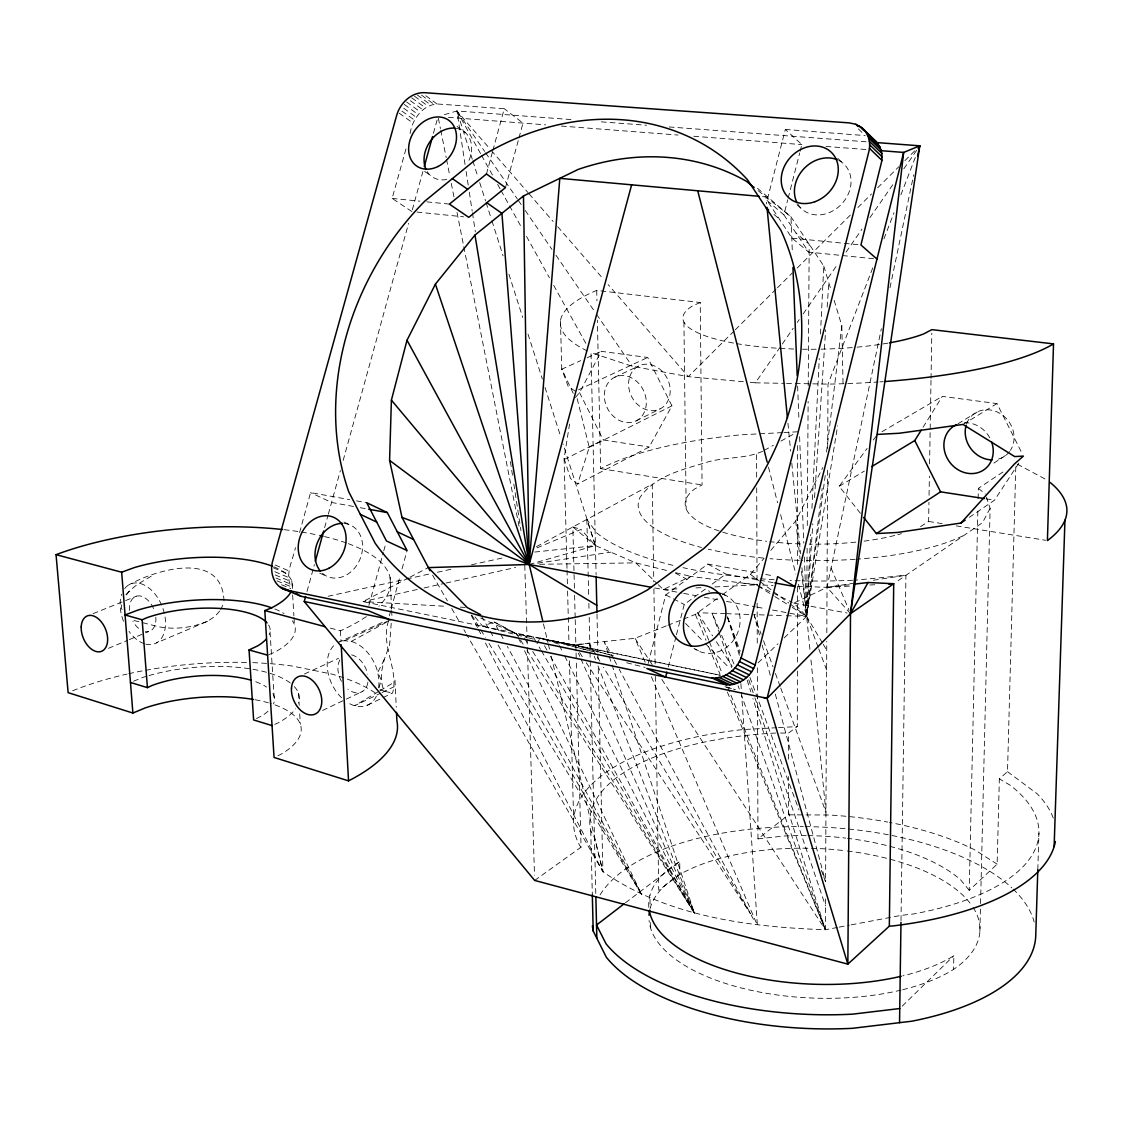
<?xml version="1.0" encoding="UTF-8"?>
<svg xmlns="http://www.w3.org/2000/svg" width="1121" height="1121" viewBox="0 0 1121 1121"><rect width="100%" height="100%" fill="white"/><g stroke="black" fill="none" stroke-linecap="round" stroke-linejoin="round"><path stroke-width="0.75" stroke-dasharray="5 3.75" d="M757.348 667.724L757.964 838.886L788.497 814.827L788.497 776.559M788.511 759.155L788.511 733.064L797.297 726.576L797.367 670.764M797.381 662.035L797.479 583.551M797.507 564.353L797.662 442.249M825.532 898.972L825.378 929.743C748.52 927.025 667.598 916.628 602.902 871.746L466.49 634.206M823.795 876.888L825.602 881.793L826.766 641.464M826.808 632.734L827.606 467.485M827.69 448.372L827.999 384.111L873.259 266.588M809.908 649.325L806.658 616.41L807.148 544.764M807.274 525.539L808.129 401.458M808.227 385.736L809.194 244.182L796.022 233.07M901.004 920.565L905.922 575.255L856.024 580.103M920.551 526.646L928.622 521.447L928.945 502.264M929.057 495.286L929.379 476.103M929.589 463.898L931.005 380.215M931.033 378.464L931.803 333.133M902.727 989.703A167.211 75.822 2.1 0 0 953.551 969.441L953.845 955.709A167.491 75.177 2 0 1 902.923 975.831M1015.78 466.882L1007.513 771.654L999.357 778.843L997.13 864.151L969.231 890.34L977.89 509.326M978.129 498.831L978.367 488.35L1005.775 470.119M979.88 931.565L980.511 905.334M980.553 903.582L990.109 508.289L986.382 497.192M1037.808 869.574L1038.943 833.183M818.162 647.279L806.658 616.41L810.665 534.479M811.94 508.345L819.269 358.44M820.46 334.03L823.781 266.055L790.964 216.829L755.358 186.45M378.702 687.523L379.094 681.036L377.777 672.39A34.625 23.709 65.1 0 0 351.251 641.436L344.595 640.722A34.625 23.709 65.1 0 0 338.542 642.263L385.428 621.006M224.004 600.926C222.112 549.893 156.057 569.538 128.789 584.868M822.366 642.851L806.658 616.41L812.809 523.801M814.547 497.584L825.673 329.84M827.172 307.126L828.797 282.66M573.209 393.275L561.817 369.173L580.762 360.612M277.055 580.888L290.942 586.633C284.818 573.826 292.847 560.122 295.468 547.594M383.13 697.584L392.588 693.016C399.16 669.699 380.089 645.304 388.539 620.95M391.215 623.248L389.618 644.981L384.279 659.372L381.827 670.484L381.266 679.999L378.604 689.149M784.238 637.835L806.658 616.41L822.141 488.364M826.541 452.029L841.815 325.707L833.8 299.223M786.283 615.709L806.658 616.41L825.673 472.109M567.002 568.361L564.101 458.475L569.552 424.032M772.523 610.02L806.658 616.41L837.625 425.84M121.797 604.85L121.236 608.143L123.576 612.36M804.332 557.081L806.658 616.41L793.864 603.14L827.018 587.334L881.358 328.705M889.976 287.677L913.671 174.876M668.228 666.981L676.005 636.56M676.439 634.864L684.23 604.443L705.291 589.071L709.593 591.384M873.567 258.727L808.689 252.099L783.887 214.812L787.741 199.762M788.161 198.095L799.707 152.946M800.142 151.279L801.851 144.595L785.331 129.447L767.072 200.519L792.029 238.142L808.689 252.099M648.134 663.492L665.748 594.915L707.827 564.073L758.889 573.251M368.907 605.424L383.312 552.541M383.76 550.887L385.568 544.288M486.472 173.979L492.399 152.218M492.848 150.55L504.254 108.709L436.966 103.959C421.594 105.402 411.617 120.606 409.894 134.898M389.351 615.779L390.711 610.749M391.159 609.081L400.239 575.619M402.047 568.922L407.049 550.523M505.473 187.641L518.491 139.649M518.939 137.995L522.989 123.1L504.254 108.709M299.587 532.601L310.573 492.595L349.682 499.63M307.014 591.426L314.426 564.578M324.614 527.655L327.85 515.912M328.313 514.231L340.378 470.526M343.166 460.437L408.605 223.303M412.318 209.865L422.883 171.541M433.463 133.217L437.148 119.891M411.855 211.533L392.126 198.417L406.152 148.28M564.101 458.475L570.519 478.499L577.651 484.048L589.24 447.279L576.614 396.358M883.951 238.843L893.998 212.738M900.92 194.774L915.367 157.248M220.725 609.824L223.906 602.481M384.279 659.372L377.777 672.39L381.266 679.999L382.653 687.215L385.848 691.615L392.588 693.016M770.8 550.341L795.714 520.985L822.828 467.541M575.423 397.493L579.543 392.616L601.29 351.349L647.714 357.473L671.941 405.83L649.171 446.999L577.651 484.048M990.109 508.289L982.542 522.624L895.076 582.78M923.031 427.297L942.313 396.372L996.947 403.588L1022.646 454.551M969.343 517.327L994.565 500.148L1018.765 463.197M750.215 382.345L755.372 382.822L781.281 345.478M782.276 344.035L793.234 328.243M797.227 322.498L799.217 319.625M803.197 313.88L838.074 263.603M846.047 252.113L861.993 229.132M869.952 217.642L892.877 184.601M903.834 168.795L918.772 147.257M860.438 513.334L839.167 486.318L867.108 448.442M873.315 440.021L876.412 435.817M126.421 594.887C132.782 585.863 143.264 581.168 152.414 575.493M722.428 594.719L750.425 574.358L764.004 558.356M219.604 611.113L215.12 616.256L207.455 621.342L156.548 642.865M762.672 451.259C745.157 459.274 723.844 456.681 705.291 462.721C681.778 469.839 655.014 476.005 640.063 497.304A176.011 54.565 0.3 0 0 701.452 547.482M125.888 594.761L129.251 591.103M734.115 330.961L688.322 376.642L632.216 366.245L591.005 352.667L596.092 574.597M735.348 329.728L776.194 288.994M777.442 287.761L792.295 272.949M797.241 268.017L850.461 214.938M857.887 207.539L871.507 193.961M877.687 187.782L898.734 166.805M904.927 160.625L918.533 147.047M902.209 1006.14L953.845 955.709M758.076 662.819L778.002 643.776M625.462 902.797L679.732 861.587L679.901 874.366A167.211 75.822 2.1 0 0 650.152 908.332L649.928 895.273M712.143 584.069L725.876 574.05L757.922 579.879M683.418 619.128L695.356 614.406L718.267 597.745M534.661 880.433L581.042 847.196L576.306 661.712M993.879 463.113L1006.392 454.902M962.981 424.453L996.947 403.588M957.979 423.794L977.806 411.659M839.167 486.318L864.361 471.072M378.436 691.615L354.642 705.726L380.565 693.24M379.921 690.732L394.788 681.904M881.975 431.753L942.313 396.372M764.2 450.404L773.322 445.331M780.931 441.099L796.148 432.636M351.251 641.436L392.084 619.156M536.497 546.614L651.988 484.258M587.278 350.929A256.471 62.972 -0.4 0 1 596.722 290.409L700.233 302.53L702.068 484.959L694.684 488.952A128.172 39.697 0.3 0 0 766.61 541.261M408.534 577.89L363.008 601.599L720.116 675.234M410.062 577.105L428.264 567.618M564.199 459.47L603.21 439.936L649.171 446.999M589.24 447.279L671.941 405.83M256.443 718.561L262.062 715.73A75.177 28.319 -4.5 0 0 268.732 710.546M636.097 420.893L660.031 408.927M367.394 705.207L381.56 698.341M382.079 692.512L394.284 686.641M658.279 584.7L663.268 589.562L690.634 576.39L756.129 584.854L792.295 602.383M322.596 710.448L362.7 691.293M614.336 377.427L638.564 366.063M578.492 389.8L647.714 357.473M304.436 674.001L338.57 658.307M344.595 640.722L388.917 620.586M277.924 755.694L280.516 754.517A99.853 38.731 -4.5 0 0 270.063 703.301M587.082 357.767L601.29 351.349M274.645 724.432L278.54 722.709A100.231 37.764 -4.5 0 0 295.538 708.822M700.233 302.53L692.68 305.837A131.045 32.089 -0.4 0 0 735.166 343.362M536.973 547.875L581.056 529.42L595.419 545.577L635.775 562.854L669.027 571.051M108.485 648.302L127.752 640.259M129.363 639.587L148.631 631.557M268.928 654.636L274.169 652.45A101.072 35.606 -4.3 0 0 292.315 620.768M133.567 681.204L142.913 677.42A100.231 37.764 -4.5 0 1 147.468 676.005M93.099 613.635L136.678 596.106M666.252 625.924L634.976 638.311L573.98 644.813L613.593 655.953M667.822 625.308L680.363 620.347M474.982 616.9L482.745 626.275L494.053 621.903L516.781 634.066L573.686 644.911L612.374 655.603M207.455 621.342L197.198 624.887A81.16 76.116 -22.8 0 1 159.14 626.863L140.643 622.169M444.336 114.692L456.906 110.979L571.752 119.625M529.196 564.466L595.419 545.577L563.05 444M417.278 589.478L363.008 601.599L446.382 606.335M424.06 587.95L444.406 583.41M446.102 583.032L515.632 567.492M328.131 596.246L404.919 579.389M406.629 579.011L430.52 573.77M437.344 572.27L452.702 568.893M471.479 564.774L503.904 557.655M837.415 927.459L825.378 929.743L660.815 677.855M839.139 927.123L849.466 925.175M851.189 924.853L901.074 915.395L913.433 913.979A224.662 94.402 1.6 0 0 1010.315 785.317L999.357 778.843M797.451 586.297L827.018 587.334L852.759 583.396M873.343 580.244L905.922 575.255M537.702 563.176L610.819 552.163M599.889 661.222L589.142 643.202L574.793 645.234L571.262 644.659M559.954 642.473L549.514 640.399L550.649 640.245M850.517 613.649L827.018 587.334L852.689 584.321M757.964 838.886L783.943 836.028A167.59 75.373 2 0 1 806.209 835.593M534.773 552.05L595.419 545.577L586.858 519.401L596.708 532.881A233.462 72.459 0.3 0 0 676.594 566.203M776.797 727.711L742.606 729.589A241.379 101.465 1.6 0 0 579.963 845.977L581.042 847.196M778.506 727.613L797.297 726.576M782.22 432.622L740.995 434.822A250.838 77.895 0.3 0 0 600.66 468.62L597.381 320.116M783.929 432.524L797.676 431.795M827.018 587.334L852.675 585.947M869.77 585.008L876.622 584.644M663.268 589.562L680.461 588.693M695.945 587.908L704.534 587.474M714.862 586.942L756.129 584.854L773.448 595.671M539.691 564.297L635.775 562.854L657.018 583.495M780.468 733.064L788.511 733.064M788.497 814.827L829.4 815.009A222.266 100.077 2 0 1 887.664 822.071M567.016 643.888L568.557 644.085M755.372 382.822L784.77 383.34M786.508 383.368L827.999 384.111A256.471 62.972 -0.4 0 0 878.191 381.995M762.672 585.078L773.112 585.442M708.766 640.203L697.696 612.711L724.755 613.621M748.814 614.448L726.324 613.677L739.37 655.267M759.449 634.906L754.013 614.616L765.895 615.023M767.591 615.079L784.574 615.653M753.508 919.346L619.184 669.223M460.269 607.134L467.219 607.526M601.332 121.853L646.579 125.258M669.195 126.953L867.57 141.891M785.331 129.447L865.244 135.585M448.456 117.355L545.647 124.851M561.327 126.056L678.107 135.052M693.787 136.258L801.851 144.595M826.009 146.445L867.416 149.639M762.588 196.623L766.007 196.932L766.68 203.896M743.349 381.715L688.322 376.642L608.128 284.58M744.092 583.298L757.6 584.587M392.126 198.417L419.913 201.177M426.849 201.864L449.423 204.106M792.029 238.142L859.204 244.812M417.026 212.065L463.59 216.815M561.887 642.837L567.338 643.888M593.626 651.763L548.533 640.203M559.954 642.711L559.015 642.585L581.477 648.583M549.514 640.399L574.793 645.234L559.379 642.207M556.128 641.941L559.421 642.641L552.583 641.198L557.361 642.011M986.13 498.845L994.565 500.148M600.66 468.62L702.068 484.959M928.622 521.447L942.439 523.661M956.241 525.889L1045.683 540.294M356.478 500.863L366.693 502.698M765.699 574.484L774.219 576.012M353.521 506.468L331.564 502.474L310.573 492.595M360.275 507.701L367.043 508.92M759.618 580.174L773.112 582.626M793.864 603.14L847.084 613.005M654.678 587.95L682.044 593.079M683.754 593.401L695.707 595.629M704.24 597.227L719.598 600.113M726.436 601.388L755.456 606.825M757.151 607.134L765.699 608.745M544.049 639.208L542.004 638.802M573.98 644.813L720.214 675.234M558.496 642.053L555.694 641.296M675.669 572.691L690.634 576.39M134.03 620.516L138.99 621.763M482.745 626.275L526.758 637.429M528.453 637.849L533.526 639.138M626.611 662.749L645.234 667.457M547.09 639.867L540.224 638.101L536.987 643.272L540.504 649.297M583.158 649.031L588.231 650.39M330.359 628.11L340.434 630.801A200.337 67.596 -4.3 0 0 366.861 616.2M725.049 686.739L735.138 689.527M726.604 687.173L735.04 689.513M574.428 588.231L572.859 526.982L581.056 529.42M543.293 639.054L540.224 638.101L558.636 644.029L557.431 641.66M380.061 689.653L385.848 691.615M281.581 584.77L290.829 588.581M275.948 578.016L289.835 583.789M275.206 574.961L289.078 580.734M274.827 571.738L288.7 577.539M273.286 567.772L288.686 574.246M275.191 565.068L289.05 570.925M319.751 573.237L327.374 576.502M480.685 618.077L516.781 634.066L494.053 621.903L499.868 632.636M343.951 522.078L349.962 524.866M693.997 648.569L701.27 652.114M665.748 594.915L671.913 598.096M673.441 598.88L684.23 604.443M1017.35 464.192L1046.832 479.956M675.403 573.097L687.033 579.319M721.307 593.191L728.44 597.031M707.827 564.073L725.876 574.05M774.891 596.568L790.781 606.489M792.225 607.386L806.658 616.41L801.935 567.674M527.332 637.204L522.19 634.388M997.13 864.151L974.583 849.774A222.266 100.077 2 0 0 889.429 822.408M575.353 391.271L568.151 386.297L561.817 369.173M424.635 171.401L430.24 175.282M399.16 113.151L413.173 123.198M401.963 111.105L414.546 120.171M403.672 108.191L416.255 117.285M404.275 104.435L418.245 114.566M406.531 101.927L420.487 112.086M411.659 97.765L425.574 107.952M410.398 100.708L422.939 109.872M457.004 126.449L465.257 132.516M414.448 96.182L428.348 106.383M417.306 94.963L431.193 105.192M425.882 95.761L436.966 103.959M421.608 95.159L434.079 104.365M750.425 574.358L758.651 580.51M760.024 581.547L772.369 590.767M773.742 591.804L788.834 603.084M790.207 604.107L806.658 616.41L801.487 571.304M1007.513 771.654L1037.163 793.794A241.379 101.465 1.6 0 1 1053.292 818.134M758.118 190.654L790.964 216.829L792.337 251.735M978.367 488.35L985.317 494.025M572.859 526.982L595.419 545.577M773.952 214.433L779.277 218.931M767.072 200.519L783.887 214.812M797.017 204.793L800.969 208.212M837.877 158.453L844.267 164.395M858.378 128.915L864.095 134.464M685.59 623.458L703.946 642.137M705.165 643.37L729.617 668.27M465.075 164.521L456.906 110.979L490.129 149.121M491.264 150.438L527.935 192.518M529.07 193.835L553.129 221.454M557.712 226.708L603.546 279.325M969.231 890.34L960.473 879.663A167.59 75.373 2 0 0 847.392 838.312M472.291 159.266L456.906 110.979L484.636 151.363M485.631 152.806L517.327 198.949M518.308 200.393L521.279 204.723M525.245 210.496L551.994 249.423M555.946 255.196L595.573 312.885M596.554 314.328L632.216 366.245M652.198 664.669L634.976 638.311L645.234 662.385M579.571 652.52L582.43 656.906M586.255 662.735L750.439 913.685L603.476 667.233M697.696 612.711L712.62 635.929M716.361 641.73L732.223 666.406M523.101 644.155L516.08 633.141L517.594 636.294M526.856 650.04L694.53 913.307L611.982 664.781M524.474 638.101L529.07 645.542M532.755 651.497L694.53 913.307L598.025 665.972M471.773 615.009L479.956 628.475M480.853 629.974L485.407 637.457M489.036 643.44L641.801 894.852L524.418 650.474M823.234 644.309L826.723 650.194M533.12 636.644L536.216 641.941M541.387 650.811L694.53 913.307L580.496 657.999M481.512 616.228L489.359 629.862M490.227 631.375L494.585 638.942M498.06 644.995L641.801 894.852L507.337 646.439M432.608 575.185L447.377 600.912M451.721 608.479L460.409 623.612M463.884 629.666L465.621 632.692M544.484 645.71L547.034 650.278M550.453 656.36L694.53 913.307L564.129 654.93M456.906 110.979L480.671 153.815M481.512 155.343L492.553 175.226M497.64 184.405L500.19 188.987M501.031 190.528L508.682 204.288M509.523 205.816L521.405 227.227M526.506 236.405L549.416 277.714M553.662 285.351L585.905 343.488M500.695 634.164L504.016 640.301M775.648 733.05A224.662 94.402 1.6 0 0 590.767 830.759L594.452 837.555L602.902 871.746L484.776 641.716M613.397 658.475L604.275 641.59L608.675 654.832M614.224 660.017L618.358 667.682M471.212 615.303L477.588 627.732M478.387 629.287L481.582 635.509M559.421 645.584L563.345 653.361M579.543 392.616L603.21 439.936M518.364 637.863L521.391 644.169M578.366 653.207L579.781 656.402M718.925 628.979L712.129 613.201L718.617 631.333M721.63 635.285L734.521 665.271M831.081 567.997L849.186 610.497M651.399 676.818L757.39 925.357L740.743 681.218M695.356 614.406L706.02 640.273M708.696 646.747L720.032 674.239M727.361 692.021L825.378 929.743L752.92 698.509M709.425 641.815L722.442 674.169M727.655 687.117L825.378 929.743L741.626 695.623M589.142 643.202L591.678 649.704M594.214 656.219L595.489 659.47M818.764 648.905L826.625 670.022M727.543 616.942L740.252 651.273M749.935 677.434L798.979 809.866M821.371 870.358L823.192 875.263M754.013 614.616L761.145 634.206M763.513 640.75L773.028 666.869M775.41 673.399L780.16 686.458M780.762 688.098L825.939 812.193L810.763 657.985M719.206 632.973L731.593 667.598M738.08 685.73L739.271 689.037M727.445 616.984L739.776 653.291M748.744 679.704L754.349 696.211M754.909 697.865L825.49 905.838M609.235 656.5L611.435 663.128M472.824 160.934L477.602 175.927M479.718 182.583L485.561 200.897M486.094 202.565L491.404 219.212M491.937 220.879L503.077 255.84M508.92 274.169L522.708 317.453M528.019 334.1L542.354 379.066M545.002 387.39L560.92 437.344M747.189 680.223L750.832 691.867M823.781 266.055L830.801 289.288M762.168 645.051L770.772 677.182M775.312 694.095L825.602 881.793M768.474 467.191L777.582 502.797M780.622 514.665L795.812 574.022M798.418 584.195L806.658 616.41M543.447 623.879L547.931 642.557M548.337 644.253L549.556 649.353M551.182 656.135L602.902 871.746L598.194 666.28M438.395 118.266L440.427 128.537M440.777 130.246L446.186 157.641M446.522 159.364L449.913 176.487M451.259 183.326L453.977 197.03M457.018 212.444L463.449 244.967M463.786 246.676L519.303 527.473M466.126 171.443L468.242 185.259M469.293 192.167L472.193 211.168M472.459 212.892L475.346 231.893M510.405 461.614L511.47 468.522M511.722 470.245L512.787 477.154M513.838 484.062L520.957 530.709M795.714 520.985L800.086 559.155M787.937 423.206L790.627 451.062M791.818 463.239L800.59 553.746M270.049 631.852L274.365 700.863M291.824 581.042L292.231 587.993M292.651 594.957L293.884 615.835M293.996 617.573L294.403 624.537M298.494 693.184L299.209 705.263M299.713 713.895L300.33 724.264M340.434 630.801L341.008 641.268M390.052 577.385L391.579 608.703M391.663 610.455L392 617.405M394.984 680.111L396.259 707.267M797.62 386.086L798.853 417.488M799.595 436.686L803.785 543.125M524.768 565.404L527.024 637.162M527.08 638.914L534.507 875.179M574.597 595.223L575.185 617.965M575.227 619.717L576.026 651.217M576.082 652.968L576.25 659.961M560.472 320.844L561.761 369.762M567.044 570.113L567.408 584.069M567.59 591.047L569.02 645.107M569.44 660.815L573.63 819.535M586.858 519.401L588.693 596.316M588.861 603.308L589.029 610.3M589.198 617.293L589.982 650.502M590.024 652.254L590.192 659.246M590.235 660.998L595.783 893.535M590.767 830.759L592.322 894.726M596.722 290.409L596.947 300.89M596.989 614.042L597.871 652.352M597.913 654.089L598.025 659.316M841.815 325.707L843.062 384.573M650.32 922.597L650.404 927.557M652.24 483.992L653.795 581.897M653.907 588.903L655.112 664.08M655.309 676.327L658.742 890.312L679.901 874.366A167.323 76.004 2.1 0 1 809.642 848.261M683.936 322.161L686.178 509.046M756.577 454.636L756.675 479.087M756.703 487.817L757.053 585.624M757.123 603.098L757.278 646.761M600.085 894.866A221.902 100.932 2.1 0 1 803.323 826.597M805.074 826.611A221.902 100.932 2.1 0 1 1011.787 887.804M1013.118 889.065A221.902 100.932 2.1 0 1 1034.165 922.023M887.888 343.138A131.045 32.089 -0.4 0 1 881.148 344.231M879.425 344.497A131.045 32.089 -0.4 0 1 854.006 347.44M852.282 347.58A131.045 32.089 -0.4 0 1 817.882 349.206M816.158 349.234A131.045 32.089 -0.4 0 1 802.496 349.206M793.738 349.009A131.045 32.089 -0.4 0 1 736.735 343.643M883.278 381.644A256.471 62.972 -0.4 0 1 879.887 381.883M962.645 535.95A176.011 54.565 0.3 0 1 856.99 559.141M855.225 559.267A176.011 54.565 0.3 0 1 800.997 560.388M799.273 560.346A176.011 54.565 0.3 0 1 770.085 558.678M763.345 558.062A176.011 54.565 0.3 0 1 708.29 549.192M901.494 533.638A128.172 39.697 0.3 0 1 897.837 534.661M894.74 535.46A128.172 39.697 0.3 0 1 862.385 541.345M855.827 542.102A128.172 39.697 0.3 0 1 809.208 544.133M800.506 543.923A128.172 39.697 0.3 0 1 769.847 541.653M1009.559 451.567A26.147 23.303 51.6 0 1 995.252 459.736M966.652 423.724A26.147 23.303 51.6 0 1 1000.282 413.607A26.147 23.303 51.6 0 1 1010.441 450.32M973.098 907.421A167.323 76.004 2.1 0 1 953.551 969.441M811.366 848.303A167.323 76.004 2.1 0 1 845.598 850.769M847.294 850.979A167.323 76.004 2.1 0 1 972.187 906.048M901.032 990.109A167.211 75.822 2.1 0 1 649.073 920.523M648.835 907.365A167.491 75.177 2 0 1 679.732 861.587M807.947 835.607A167.59 75.373 2 0 1 845.696 838.102M964.13 422.799A26.526 23.499 52.1 0 1 990.207 438.633M852.619 580.272A233.462 72.459 0.3 0 1 790.011 580.482M774.177 579.711A233.462 72.459 0.3 0 1 682.983 567.646M456.275 128.326A27.689 21.691 -55.3 0 1 467.961 162.573M446.747 179.472A27.689 21.691 -55.3 0 1 426.695 170.756M838.76 160.443A30.799 25.839 -46.2 0 1 841.689 203.966A30.799 25.839 -46.2 0 1 797.844 204.204M723.297 594.382A30.954 27.577 -62.5 0 1 736.231 635.845A30.954 27.577 -62.5 0 1 694.824 648.919M344.147 523.437A28.179 22.84 -66 0 1 359.743 559.813A28.179 22.84 -66 0 1 322.358 573.237M72.655 690.774A196.862 76.48 -4.5 0 1 127.051 674.085M128.719 673.707A196.862 76.48 -4.5 0 1 143.936 670.596M145.646 670.288A196.862 76.48 -4.5 0 1 247.461 662.469M252.786 662.651A196.862 76.48 -4.5 0 1 292.371 666.056L332.11 674.155A196.862 76.48 -4.5 0 1 375.269 692.946M255.168 699.77A99.853 38.731 -4.5 0 1 268.367 702.797M348.281 543.657A200.337 67.596 -4.3 0 1 378.856 606.279M284.188 529.701A200.337 67.596 -4.3 0 1 318.308 535.179M324.515 536.581A200.337 67.596 -4.3 0 1 346.725 543.082M273.874 566.82A101.605 34.219 -4.3 0 1 292.315 588.469M274.813 608.983A101.072 35.606 -4.3 0 1 284.019 613.537M268.62 625A75.808 26.694 -4.3 0 1 269.18 634.696M272.907 693.591A75.177 28.319 -4.5 0 1 273.51 703.876M255.77 681.75A75.177 28.319 -4.5 0 1 266.546 687.075M149.023 675.557A100.231 37.764 -4.5 0 1 291.754 684.188M294.319 686.627A100.231 37.764 -4.5 0 1 298.578 703.049M155.819 617.223A18.749 12.037 67.8 0 1 145.38 631.669M138.57 628.335A18.749 12.037 67.8 0 1 132.881 621.146M129.616 610.483A18.749 12.037 67.8 0 1 138.864 595.868A18.749 12.037 67.8 0 1 154.488 610.959M367.898 682.255A20.136 13.788 65.1 0 1 347.832 689.093M341.457 681.358A20.136 13.788 65.1 0 1 339.887 659.877M351.602 654.874A20.136 13.788 65.1 0 1 367.618 674.169M124.669 588.637A32.229 20.682 67.8 0 1 162.433 607.106A32.229 20.682 67.8 0 1 145.702 644.113M144.231 643.678A32.229 20.682 67.8 0 1 129.027 631.375M123.52 621.23A32.229 20.682 67.8 0 1 121.769 594.088M376.362 696.197A34.625 23.709 65.1 0 1 347.916 702.713M341.555 697.738A34.625 23.709 65.1 0 1 335.866 643.846M629.217 378.548A23.975 19.996 63.9 0 0 655.028 410.496A23.975 19.996 63.9 0 0 663.94 373.279A23.975 19.996 63.9 0 0 629.217 378.548M604.962 390.038A24.298 20.122 63.9 0 0 631.067 422.463A24.298 20.122 63.9 0 0 639.937 384.811A24.298 20.122 63.9 0 0 604.962 390.038"/><path stroke-width="1.5" d="M305.627 596.47L304.239 601.501L534.661 880.433L847.84 964.144L889.331 926.142L893.717 583.719L868.088 582.514L854.398 584.125M899.546 1022.674L900.976 922.289M430.002 570.645L402.005 517.44L389.59 460.409L391.397 400.155L407.007 340.238L435.41 284.131L474.968 235.06L523.479 195.965L578.24 169.397A255.154 215.596 -57 0 1 746.292 181.224L754.181 187.515M889.528 342.844A131.045 32.089 -0.4 0 0 923.634 333.946L931.859 329.644L1053.516 343.895L1047.406 540.574A250.838 77.895 0.3 0 0 1050.055 482.422M1037.808 869.574L1035.748 935.418A221.902 100.932 2.1 0 1 911.737 1021.217L852.31 1028.321A221.902 100.932 2.1 0 1 606.363 957.278L593.205 931.019A221.902 100.932 2.1 0 1 592.406 925.778M1054.132 846.565L1064.95 520.214M876.972 259.077L860.928 244.981L881.961 160.373L881.877 153.451L879.985 147.117L876.384 141.807L861.503 127.444L855.841 124.291L849.298 122.89L424.551 92.679C411.351 92.16 400.141 103.146 396.708 115.281L272.851 560.43C269.194 571.794 273.86 587.418 286.724 590.122L708.682 677.56C723.844 680.685 738.781 668.803 742.158 654.286L868.789 151.896C871.087 143.25 868.789 133.077 861.503 127.444M876.272 142.549L919.766 145.814L850.517 613.649L847.84 964.144L767.086 698.355L903.652 152.428L919.766 145.814L917.623 156.071M666.925 672.054L665.636 677.126L646.845 668.508L726.562 684.847C739.187 685.604 750.86 676.608 755.176 665.047L777.624 576.614L795.041 586.605L774.793 582.934M631.641 184.825L529.196 564.466L542.634 620.488M315.351 561.215L323.689 531.018M424.27 166.539L432.538 136.552M918.519 149.079L919.766 145.814M868.088 582.514L850.517 613.649L767.086 698.355L304.239 601.501M871.774 466.574L914.764 440.553L921.196 430.254M863.632 517.384L876.398 533.582L897.907 532.419L960.935 523.045L1014.519 463.898L1023.417 456.093L1014.715 456.583L962.981 424.453L899.224 433.252L877.449 434.416M624.089 903.848L596.54 925.021L606.055 943.826A222.266 100.077 2 0 0 852.436 1014.169L899.743 1008.536M960.935 523.045L965.139 520.186M876.398 533.582L940.561 491.839L984.448 498.593M272.053 725.581L253.626 719.962L249.058 649.942L257.592 645.92A75.808 26.694 -4.3 0 0 266.322 638.984M130.456 682.465L147.426 687.635L152.078 685.463A75.177 28.319 -4.5 0 1 251.342 680.293M271.913 607.89A101.072 35.606 -4.3 0 0 137.645 610.174L125.062 614.967L142.143 619.787L146.837 617.727A75.808 26.694 -4.3 0 1 267.022 622.856M282.59 529.532A200.337 67.596 -4.3 0 0 56.05 554.657L68.129 692.666L132.895 713.04L145.296 707.883A99.853 38.731 -4.5 0 1 253.5 699.476M396.498 712.353L396.89 720.845A196.862 76.48 -4.5 0 1 348.533 780.875L274.056 757.446L264.808 610.553L271.408 607.918A101.605 34.219 -4.3 0 0 291.292 591.285M56.05 554.657L121.657 572.214L134.31 567.59A101.605 34.219 -4.3 0 1 272.179 566.147M889.331 926.142L892.694 925.96A241.379 101.465 1.6 0 0 1055.379 841.535M888.589 583.999L893.717 583.719L850.517 613.649L903.652 152.428L881.218 150.704M759.169 196.315L559.799 178.351L529.196 564.466L596.792 605.34M368.725 509.228L387.32 512.605L407.049 550.523L386.465 540.981L366.693 502.698L387.32 512.605M651.245 587.306L529.196 564.466L402.005 517.44M281.525 588.133L300.974 596.288L367.548 610.385L388.441 619.114M763.709 697.5L767.086 698.355M264.808 610.553L325.314 626.751M249.058 649.942L267.611 655.168M280.768 587.152L290.017 590.963M712.143 678.023L726.562 684.847M360.317 514.329L376.684 522.064M397.296 531.774L413.509 539.439M715.688 677.981L730.079 684.819M719.234 677.448L733.596 684.3M722.737 676.425L737.072 683.292M726.114 674.94L740.421 681.806M300.974 596.288L296.182 593.485M729.323 672.992L743.615 679.901M732.307 670.638L746.572 677.56M735.012 667.906L749.248 674.87M737.38 664.851L751.602 671.843M739.384 661.53L753.578 668.55M740.995 657.985L755.176 665.047M480.643 614.714L467.219 607.526L428.264 567.618L529.196 564.466L523.479 195.965M452.394 178.603L467.625 189.295M486.808 202.747L501.914 213.34L529.196 564.466L389.59 460.409M765.951 207.679L768.628 209.921M876.384 141.807L867.598 134.212M869.462 148.336L881.961 160.373M869.658 144.805L882.157 156.87M868.663 138.065L881.162 150.186M869.392 141.358L881.877 153.451M865.874 132.138L878.388 144.315M858.812 125.664L863.829 130.54M867.486 134.968L879.985 147.117M855.841 124.291L858.125 126.519M391.397 400.155L529.196 564.466L474.968 235.06M407.007 340.238L529.196 564.466L435.41 284.131M914.764 440.553L940.561 491.839M697.724 190.78L767.17 462.104M767.016 207.385L787.432 417.993M121.657 572.214L132.895 713.04M142.143 619.787L147.426 687.635M341.19 644.771L348.533 780.875M792.953 267.429L797.199 375.619M595.868 897.024L596.848 938.305M592.322 894.726L593.205 931.019M596.12 576.306L596.947 612.304M1053.516 343.895A256.471 62.972 -0.4 0 1 884.973 381.518M992.099 459.918A26.147 23.303 51.6 0 1 966.162 425.209M991.581 441.814A26.526 23.499 52.1 0 1 978.549 472.473A26.526 23.499 52.1 0 1 946.474 456.765A26.526 23.499 52.1 0 1 956.549 424.663M649.003 915.24A167.211 75.822 2.1 0 1 649.732 910.042M901.228 976.237A167.491 75.177 2 0 1 649.339 910.855M426.036 169.439A27.689 21.691 -55.3 0 1 430.072 141.554A27.689 21.691 -55.3 0 1 454.818 128.144M797.031 202.719A30.799 25.839 -46.2 0 1 803.771 168.865A30.799 25.839 -46.2 0 1 837.205 159.728M691.489 646.144A30.954 27.577 -62.5 0 1 687.734 609.586A30.954 27.577 -62.5 0 1 720.551 593.541M320.256 571.009A28.179 22.84 -66 0 1 318.224 540.812A28.179 22.84 -66 0 1 342.634 523.367M319.877 535.516A200.337 67.596 -4.3 0 1 322.988 536.23M474.463 160.583L424.817 201.135A263.435 219.366 -57.3 0 0 348.743 491.783L375.171 543.237A263.435 219.366 -57.3 0 0 647.56 589.884L704.128 548.281A263.435 219.366 -57.3 0 0 780.777 230.071L747.441 179.696A263.435 219.366 -57.3 0 0 474.463 160.583M486.472 173.979L449.423 204.106L468.76 217.348L505.473 187.641L486.472 173.979M437.905 166.525A27.955 21.789 -55.4 0 0 450.124 121.39A27.955 21.789 -55.4 0 0 409.683 141.302A27.955 21.789 -55.4 0 0 437.905 166.525M814.911 201.71A31.108 25.979 -46.5 0 0 831.488 152.498A31.108 25.979 -46.5 0 0 782.878 170.084A31.108 25.979 -46.5 0 0 814.911 201.71M708.92 642.277A31.276 27.745 -62.5 0 0 714.175 589.352A31.276 27.745 -62.5 0 0 668.985 615.415A31.276 27.745 -62.5 0 0 708.92 642.277M329.112 568.137A28.445 22.938 -65.9 0 0 338.514 520.424A28.445 22.938 -65.9 0 0 298.845 541.429A28.445 22.938 -65.9 0 0 329.112 568.137M291.488 688.126A20.514 13.774 65.3 0 0 313.095 714.75A20.514 13.774 65.3 0 0 315.267 683.432A20.514 13.774 65.3 0 0 291.488 688.126M81.202 626.933A19.085 11.995 67.9 0 0 100.456 651.651A19.085 11.995 67.9 0 0 101.591 622.225A19.085 11.995 67.9 0 0 81.202 626.933"/></g></svg>
